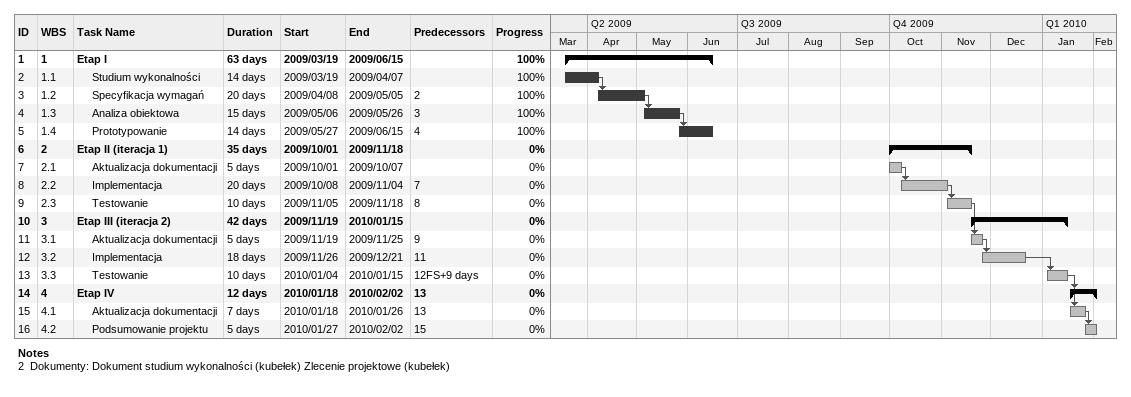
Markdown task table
| ID | WBS | Task | Duration | Start | Finish | Predecessors | % complete |
|---|---|---|---|---|---|---|---|
| 1 | 1 | **Etap I** | 63d | 2009-03-19 | 2009-06-15 |  | 100 |
| 2 | 1.1 | Studium wykonalności | 14d | 2009-03-19 | 2009-04-07 |  | 100 |
| 3 | 1.2 | Specyfikacja wymagań | 20d | 2009-04-08 | 2009-05-05 | 2 | 100 |
| 4 | 1.3 | Analiza obiektowa | 15d | 2009-05-06 | 2009-05-26 | 3 | 100 |
| 5 | 1.4 | Prototypowanie | 14d | 2009-05-27 | 2009-06-15 | 4 | 100 |
| 6 | 2 | **Etap II (iteracja 1)** | 35d | 2009-10-01 | 2009-11-18 |  | 0 |
| 7 | 2.1 | Aktualizacja dokumentacji | 5d | 2009-10-01 | 2009-10-07 |  | 0 |
| 8 | 2.2 | Implementacja | 20d | 2009-10-08 | 2009-11-04 | 7 | 0 |
| 9 | 2.3 | Testowanie | 10d | 2009-11-05 | 2009-11-18 | 8 | 0 |
| 10 | 3 | **Etap III (iteracja 2)** | 42d | 2009-11-19 | 2010-01-15 |  | 0 |
| 11 | 3.1 | Aktualizacja dokumentacji | 5d | 2009-11-19 | 2009-11-25 | 9 | 0 |
| 12 | 3.2 | Implementacja | 18d | 2009-11-26 | 2009-12-21 | 11 | 0 |
| 13 | 3.3 | Testowanie | 10d | 2010-01-04 | 2010-01-15 | 12FS+9d | 0 |
| 14 | 4 | **Etap IV** | 12d | 2010-01-18 | 2010-02-02 | 13 | 0 |
| 15 | 4.1 | Aktualizacja dokumentacji | 7d | 2010-01-18 | 2010-01-26 | 13 | 0 |
| 16 | 4.2 | Podsumowanie projektu | 5d | 2010-01-27 | 2010-02-02 | 15 | 0 |

Notes
- 2: Dokumenty: Dokument studium wykonalności (kubełek) Zlecenie projektowe (kubełek)
